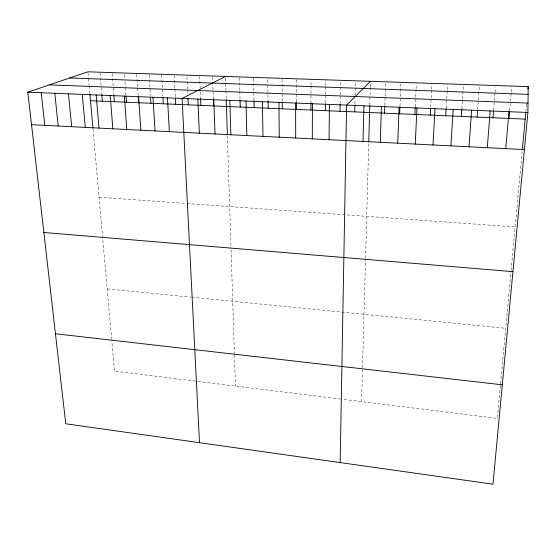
<?xml version="1.0" encoding="UTF-8"?>
<svg xmlns="http://www.w3.org/2000/svg" width="556" height="556" viewBox="0 0 556 556"><rect width="100%" height="100%" fill="white"/><g stroke="black" fill="none" stroke-linecap="round" stroke-linejoin="round"><path stroke-width="0.42" stroke-dasharray="2.78 2.08" d="M310.943 103.214L310.992 86.145M310.999 85.29L311.012 81.023M325.475 102.943L325.545 95.229M325.552 94.374L325.621 86.66M325.628 85.805L325.677 80.669M340.126 103.527L340.244 95.792M340.258 94.93L340.467 81.169M354.902 104.125L355.013 98.94M355.089 95.486L355.381 81.669M361.581 401.627L362.463 369.705M362.512 368.03L365.528 259.006M365.549 258.186L368.746 142.656M369.796 104.723L370.254 88.251M370.275 87.382L370.4 83.046M384.815 105.536L385.099 97.071M385.134 96.223L385.593 82.67M399.966 106.147L400.89 83.191M415.242 106.759L416.034 89.69M416.076 88.835L416.319 83.713M430.643 107.377L431.102 98.808M431.15 97.953L431.56 90.239M431.602 89.377L431.873 84.241M446.183 108.003L446.697 99.399M446.746 98.537L447.212 90.795M447.26 89.933L447.573 84.769M461.855 108.635L462.425 99.997M462.488 99.128L463.398 85.304M477.646 109.476L479.369 85.826M493.589 110.116L494.937 93.151M495.007 92.303L495.41 87.216M509.671 110.762L510.408 102.248M510.477 101.394L511.214 92.88M511.284 92.025L511.728 86.917M500.379 385.496L497.314 418.383L341.28 399.118M500.539 383.772L511.02 271.14M511.103 270.292L522.258 150.447M525.893 111.415L526.685 102.867M99.051 197.227L186.156 203.447M187.011 203.51L515.134 226.952M107.183 288.877L190.937 297.161M191.764 297.245L505.703 328.304M340.474 399.02L114.487 371.116L111.812 341.002M87.994 72.662L88.446 77.764M88.522 78.611L89.127 85.409M89.196 86.256L89.801 93.054M92.977 128.853L111.659 339.299M100.038 73.072L101.755 93.533M112.166 73.482L113.855 94.867M124.454 74.754L124.711 78.188M124.961 81.621L125.343 86.771M125.406 87.633L125.976 95.361M136.706 74.316L137.589 87.236M137.652 88.098L138.187 95.847M149.105 74.733L150.426 95.479M161.601 75.129L162.839 96.202M174.195 75.56L174.869 88.244M174.911 89.092L175.362 97.55M186.92 76.839L187.122 81.079M187.163 81.927L187.49 88.717M187.532 89.565L187.733 93.811M199.66 76.422L200.167 88.348M200.313 91.754L200.57 97.717M212.531 76.86L212.691 81.134M212.726 81.989L213.365 99.079M225.534 78.153L225.673 82.441M225.701 83.303L225.924 90.162M225.951 91.024L226.195 98.739M227.383 135.685L230.948 246.426M231.06 249.825L234.396 353.421M234.444 355.048L235.445 386.052M239.469 77.77L239.81 90.684M239.831 91.545L240.039 99.295M253.543 78.25L253.988 99.858M267.749 79.598L267.811 83.935M267.825 84.804L268.055 100.421M282.038 79.188L282.233 101.206M296.466 79.675L296.529 101.776"/><path stroke-width="0.83" d="M310.922 110.039L310.943 103.214M312.298 138.868L312.43 103.736M325.406 110.651L325.469 103.798M329.055 139.716L329.437 104.424M527.901 112.472L528.2 86.618L87.917 71.814L27.8 92.192L65.761 423.776L492.97 484.186L527.901 112.472L27.8 92.192M340.008 111.269L340.112 104.389M340.168 462.578L346.603 105.119L370.449 81.315M354.735 111.895L354.881 104.987M363.033 141.432L363.937 105.821M368.774 141.829L369.775 105.591M380.276 142.301L381.437 106.53M384.557 113.16L384.787 106.384M397.679 143.184L399.118 107.252M399.653 113.799L399.931 106.995M414.88 114.446L415.2 107.614M415.256 144.073L416.965 107.975M430.24 115.092L430.601 108.239M432.999 144.97L434.994 108.705M445.724 115.745L446.134 108.865M450.923 145.874L453.203 109.442M461.341 116.412L461.8 109.497M469.021 146.791L471.599 110.185M477.097 117.08L477.583 110.317M487.299 147.715L490.177 110.943M492.984 117.754L493.519 110.964M505.765 148.647L508.942 111.7M509.011 118.428L509.595 111.617M522.334 149.592L525.809 112.27M527.964 89.182L528.2 86.618M225.479 76.436L182.09 98.447L199.493 442.687M69.736 77.979L528.11 94.339M49.366 84.88L528.005 103.089M90.482 100.699L525.177 119.116M31.518 124.683L524.412 149.585M43.861 232.477L512.938 271.648M55.454 333.76L502.304 384.815M41.241 92.741L44.793 125.35M54.801 93.29L58.178 126.024M68.471 93.839L71.675 126.712M82.253 94.402L85.283 127.4M89.877 93.901L92.908 128.033M96.153 94.965L99.01 128.089M101.824 94.388L102.394 101.206M110.171 95.535L112.847 128.79M113.924 95.729L114.397 101.713M126.038 96.216L126.483 102.228M124.308 96.105L126.796 129.492M138.242 96.709L138.659 102.742M138.569 96.681L140.87 130.208M150.537 97.21L150.926 103.263M152.949 97.265L155.061 130.924M162.936 97.884L163.276 103.784M167.46 97.856L169.371 131.647M175.411 98.391L175.724 104.313M187.935 98.058L188.262 104.841M197.853 99.086L199.354 133.162M200.605 98.565L200.897 105.376M213.761 99.732L215.04 133.954M213.365 99.079L213.622 105.918M226.222 99.6L227.362 134.837M229.823 100.386L230.879 134.754M240.06 100.156L240.241 107.044M246.03 101.039L246.857 135.56M254.009 100.719L254.148 107.635M262.397 101.706L262.988 136.38M268.068 101.289L268.173 108.225M278.917 102.374L279.272 137.2M282.246 102.054L282.302 108.83M296.536 102.631L296.55 109.428M295.59 103.055L295.709 138.027"/></g></svg>
